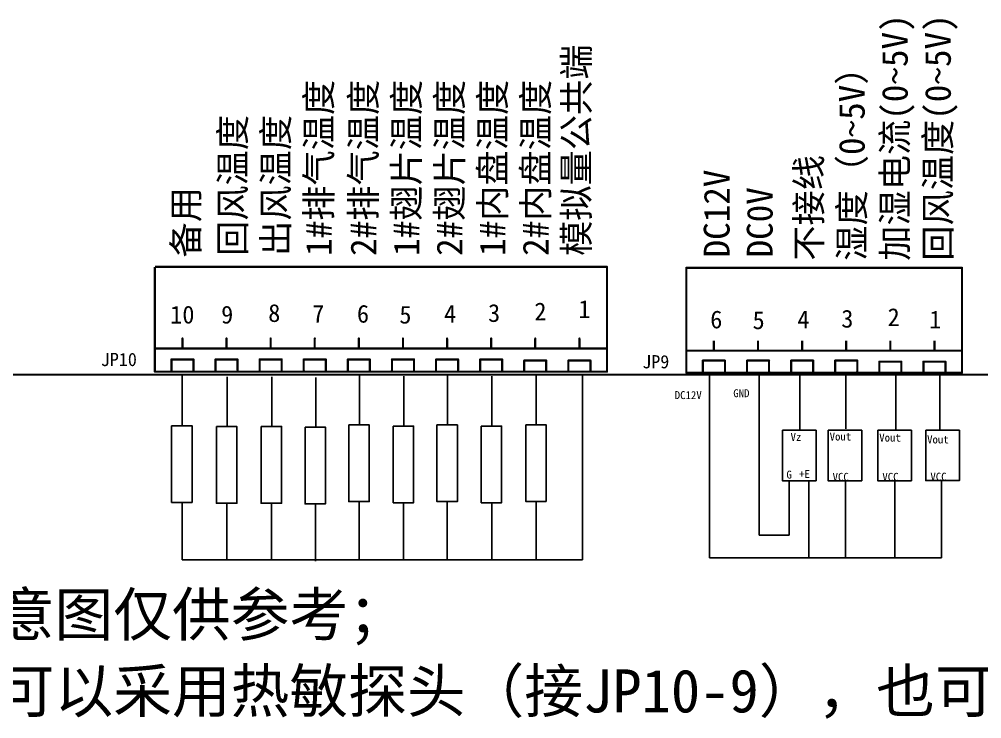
# Model space of a CAD drawing. Header units: millimetres. Extents: x -277 to 107, y 1682 to 1883.
# Drawn here: x -165.6 to -53.8, y 1681.7 to 1763 of the extents above; entities that cross this region are included whole.
import ezdxf

# ---------------------------------------------------------------- set-up
doc = ezdxf.new("R2010")
doc.units = ezdxf.units.MM
doc.linetypes.add('ACAD_ISO07W100', pattern=[3, 0, -3])
for name, color, linetype in [('BOTTOMSOLDER', 250, 'Continuous'), ('KEEPOUTLAYER', 250, 'Continuous'), ('TOPOVERLAY', 250, 'Continuous')]:
    doc.layers.add(name, color=color, linetype=linetype)
doc.styles.get("Standard").update_dxf_attribs({"font": ''})
doc.styles.add('宋体', font='')
doc.styles.get('Standard').set_extended_font_data('SimSun')
doc.styles.get('宋体').set_extended_font_data('SimSun')

msp = doc.modelspace()

# ---------------------------------------------------------------- linework, layer by layer
at = {"layer": 'BOTTOMSOLDER', "color": 0, "linetype": 'Continuous'}
for p, q in [((-146.66, 1721.55), (-146.66, 1715.77)), ((-141.44, 1721.45), (-141.44, 1715.67)), ((-136.26, 1721.46), (-136.26, 1715.68)), ((-126.07, 1721.64), (-126.07, 1715.86)), ((-120.92, 1721.51), (-120.92, 1715.73)), ((-115.84, 1721.64), (-115.84, 1715.86)), ((-110.69, 1721.51), (-110.69, 1715.73)), ((-105.53, 1721.66), (-105.53, 1715.87)), ((-100.16, 1700.2), (-100.16, 1721.7)), ((-85.43, 1700.42), (-85.43, 1721.7)), ((-79.64, 1703.06), (-79.64, 1721.7)), ((-74.94, 1715.24), (-74.94, 1721.68)), ((-69.57, 1715.39), (-69.57, 1721.83)), ((-63.76, 1715.24), (-63.76, 1721.68)), ((-58.67, 1715.33), (-58.67, 1721.78)), ((-56.38, 1721.7), (-56.38, 1721.7)), ((-131.15, 1721.38), (-131.15, 1715.6)), ((-126.07, 1715.86), (-126.07, 1715.86)), ((-115.84, 1715.86), (-115.84, 1715.86)), ((-105.53, 1715.87), (-105.53, 1715.87)), ((-146.66, 1715.77), (-146.66, 1715.77)), ((-141.44, 1715.67), (-141.44, 1715.67)), ((-136.26, 1715.68), (-136.26, 1715.68)), ((-131.15, 1715.6), (-131.15, 1715.6)), ((-120.92, 1715.73), (-120.92, 1715.73)), ((-110.69, 1715.73), (-110.69, 1715.73)), ((-76.17, 1709.37), (-76.17, 1703.06)), ((-73.86, 1700.42), (-73.86, 1709.37)), ((-69.62, 1709.3), (-69.62, 1700.35)), ((-63.9, 1709.51), (-63.9, 1700.55)), ((-58.48, 1700.42), (-58.48, 1709.39)), ((-126.09, 1706.91), (-126.09, 1700.29)), ((-115.86, 1706.91), (-115.86, 1700.29)), ((-105.55, 1706.93), (-105.55, 1700.3)), ((-146.67, 1706.82), (-146.67, 1700.2)), ((-141.46, 1706.72), (-141.46, 1700.1)), ((-136.28, 1706.73), (-136.28, 1700.11)), ((-131.17, 1706.65), (-131.17, 1700.03)), ((-120.94, 1706.78), (-120.94, 1700.16)), ((-110.71, 1706.78), (-110.71, 1700.16)), ((-76.17, 1703.06), (-79.64, 1703.06)), ((-146.67, 1700.2), (-100.16, 1700.2)), ((-73.86, 1700.42), (-85.43, 1700.42)), ((-73.86, 1700.42), (-58.48, 1700.42)), ((-61.96, 1700.42), (-61.96, 1700.42))]:
    msp.add_line(p, q, dxfattribs=at)
for points in [[(-127.3, 1715.86), (-124.92, 1715.86), (-124.92, 1706.95), (-127.3, 1706.95)], [(-117.07, 1715.86), (-114.69, 1715.86), (-114.69, 1706.95), (-117.07, 1706.95)], [(-106.76, 1715.87), (-104.39, 1715.87), (-104.39, 1706.97), (-106.76, 1706.97)], [(-147.89, 1715.77), (-145.51, 1715.77), (-145.51, 1706.86), (-147.89, 1706.86)], [(-142.67, 1715.67), (-140.3, 1715.67), (-140.3, 1706.76), (-142.67, 1706.76)], [(-137.49, 1715.68), (-135.11, 1715.68), (-135.11, 1706.77), (-137.49, 1706.77)], [(-132.38, 1715.6), (-130.01, 1715.6), (-130.01, 1706.69), (-132.38, 1706.69)], [(-122.15, 1715.73), (-119.78, 1715.73), (-119.78, 1706.82), (-122.15, 1706.82)], [(-111.92, 1715.73), (-109.55, 1715.73), (-109.55, 1706.82), (-111.92, 1706.82)], [(-76.95, 1715.24), (-73.04, 1715.24), (-73.04, 1709.37), (-76.95, 1709.37)], [(-71.65, 1715.24), (-67.74, 1715.24), (-67.74, 1709.37), (-71.65, 1709.37)], [(-65.87, 1715.24), (-61.96, 1715.24), (-61.96, 1709.37), (-65.87, 1709.37)], [(-60.29, 1715.25), (-56.38, 1715.25), (-56.38, 1709.39), (-60.29, 1709.39)]]:
    msp.add_lwpolyline(points, close=True, dxfattribs=at)
at = {"layer": 'KEEPOUTLAYER', "color": 0, "const_width": 0.256}
msp.add_lwpolyline([(-211.9, 1721.7), (82.53, 1721.7)], dxfattribs=at)
at = {"layer": 'TOPOVERLAY', "color": 0, "const_width": 0.256}
for points in [[(-149.82, 1722.05), (-149.82, 1734.21)], [(-149.82, 1734.21), (-97.32, 1734.21)], [(-97.32, 1722.05), (-97.32, 1734.21)], [(-88.1, 1734.09), (-56.09, 1734.09)], [(-88.1, 1721.92), (-88.1, 1734.09)], [(-56.09, 1721.92), (-56.09, 1734.09)], [(-146.62, 1724.74), (-146.62, 1725.89)], [(-141.5, 1724.74), (-141.5, 1725.89)], [(-136.38, 1724.74), (-136.38, 1725.89)], [(-131.26, 1724.74), (-131.26, 1725.89)], [(-126.13, 1724.74), (-126.13, 1725.89)], [(-121.01, 1724.74), (-121.01, 1725.89)], [(-115.89, 1724.74), (-115.89, 1725.89)], [(-110.77, 1724.74), (-110.77, 1725.89)], [(-105.65, 1724.74), (-105.65, 1725.89)], [(-100.52, 1724.74), (-100.52, 1725.89)], [(-149.82, 1724.74), (-117.81, 1724.74)], [(-119.09, 1724.74), (-97.32, 1724.74)], [(-84.9, 1724.48), (-84.9, 1725.64)], [(-79.78, 1724.48), (-79.78, 1725.64)], [(-74.66, 1724.48), (-74.66, 1725.64)], [(-69.53, 1724.48), (-69.53, 1725.64)], [(-64.41, 1724.48), (-64.41, 1725.64)], [(-59.29, 1724.48), (-59.29, 1725.64)], [(-88.1, 1724.48), (-76.71, 1724.48)], [(-77.86, 1724.48), (-56.09, 1724.48)], [(-147.9, 1722.18), (-147.9, 1723.46)], [(-147.9, 1723.46), (-145.34, 1723.46)], [(-145.34, 1722.18), (-145.34, 1723.46)], [(-142.78, 1723.46), (-140.22, 1723.46)], [(-142.78, 1722.18), (-142.78, 1723.46)], [(-140.22, 1722.18), (-140.22, 1723.46)], [(-137.66, 1722.18), (-137.66, 1723.46)], [(-137.66, 1723.46), (-135.1, 1723.46)], [(-135.1, 1722.18), (-135.1, 1723.46)], [(-132.54, 1723.46), (-129.98, 1723.46)], [(-132.54, 1722.18), (-132.54, 1723.46)], [(-129.98, 1722.18), (-129.98, 1723.46)], [(-127.42, 1723.46), (-124.85, 1723.46)], [(-127.42, 1722.18), (-127.42, 1723.46)], [(-124.85, 1722.18), (-124.85, 1723.46)], [(-122.29, 1723.46), (-119.73, 1723.46)], [(-122.29, 1722.18), (-122.29, 1723.46)], [(-119.73, 1722.18), (-119.73, 1723.46)], [(-117.17, 1723.46), (-114.61, 1723.46)], [(-117.17, 1722.18), (-117.17, 1723.46)], [(-114.61, 1722.18), (-114.61, 1723.46)], [(-112.05, 1722.18), (-112.05, 1723.46)], [(-112.05, 1723.46), (-109.49, 1723.46)], [(-109.49, 1722.18), (-109.49, 1723.46)], [(-106.93, 1722.05), (-106.93, 1723.33)], [(-106.93, 1723.33), (-104.37, 1723.33)], [(-104.37, 1722.05), (-104.37, 1723.33)], [(-101.8, 1723.33), (-99.24, 1723.33)], [(-101.8, 1722.05), (-101.8, 1723.33)], [(-99.24, 1722.05), (-99.24, 1723.33)], [(-86.18, 1722.05), (-86.18, 1723.33)], [(-86.18, 1723.33), (-83.62, 1723.33)], [(-83.62, 1722.05), (-83.62, 1723.33)], [(-81.06, 1722.05), (-81.06, 1723.33)], [(-81.06, 1723.33), (-78.5, 1723.33)], [(-78.5, 1722.05), (-78.5, 1723.33)], [(-75.94, 1722.05), (-75.94, 1723.33)], [(-75.94, 1723.33), (-73.38, 1723.33)], [(-73.38, 1722.05), (-73.38, 1723.33)], [(-70.81, 1723.33), (-68.25, 1723.33)], [(-70.81, 1722.05), (-70.81, 1723.33)], [(-68.25, 1722.05), (-68.25, 1723.33)], [(-65.69, 1723.2), (-63.13, 1723.2)], [(-65.69, 1721.92), (-65.69, 1723.2)], [(-63.13, 1721.92), (-63.13, 1723.2)], [(-60.57, 1721.92), (-60.57, 1723.2)], [(-60.57, 1723.2), (-58.01, 1723.2)], [(-58.01, 1721.92), (-58.01, 1723.2)], [(-149.82, 1722.05), (-97.32, 1722.05)], [(-88.1, 1721.92), (-56.09, 1721.92)]]:
    msp.add_lwpolyline(points, dxfattribs=at)
at = {"layer": 'TOPOVERLAY', "color": 0, "const_width": 0.128}
for points in [[(-97.39, 1734.21, 1), (-97.26, 1734.21, 1)], [(-97.39, 1734.21, 1), (-97.26, 1734.21, 1)], [(-88.17, 1734.09, 1), (-88.04, 1734.09, 1)], [(-88.17, 1734.09, 1), (-88.04, 1734.09, 1)], [(-56.15, 1734.09, 1), (-56.02, 1734.09, 1)], [(-56.15, 1734.09, 1), (-56.02, 1734.09, 1)], [(-146.69, 1725.89, 1), (-146.56, 1725.89, 1)], [(-141.57, 1725.89, 1), (-141.44, 1725.89, 1)], [(-136.44, 1725.89, 1), (-136.31, 1725.89, 1)], [(-131.32, 1725.89, 1), (-131.19, 1725.89, 1)], [(-126.2, 1725.89, 1), (-126.07, 1725.89, 1)], [(-121.08, 1725.89, 1), (-120.95, 1725.89, 1)], [(-115.95, 1725.89, 1), (-115.83, 1725.89, 1)], [(-110.83, 1725.89, 1), (-110.7, 1725.89, 1)], [(-105.71, 1725.89, 1), (-105.58, 1725.89, 1)], [(-100.59, 1725.89, 1), (-100.46, 1725.89, 1)], [(-149.89, 1724.74, 1), (-149.76, 1724.74, 1)], [(-146.69, 1724.74, 1), (-146.56, 1724.74, 1)], [(-141.57, 1724.74, 1), (-141.44, 1724.74, 1)], [(-136.44, 1724.74, 1), (-136.31, 1724.74, 1)], [(-131.32, 1724.74, 1), (-131.19, 1724.74, 1)], [(-126.2, 1724.74, 1), (-126.07, 1724.74, 1)], [(-121.08, 1724.74, 1), (-120.95, 1724.74, 1)], [(-119.16, 1724.74, 1), (-119.03, 1724.74, 1)], [(-117.88, 1724.74, 1), (-117.75, 1724.74, 1)], [(-115.95, 1724.74, 1), (-115.83, 1724.74, 1)], [(-110.83, 1724.74, 1), (-110.7, 1724.74, 1)], [(-105.71, 1724.74, 1), (-105.58, 1724.74, 1)], [(-100.59, 1724.74, 1), (-100.46, 1724.74, 1)], [(-97.39, 1724.74, 1), (-97.26, 1724.74, 1)], [(-88.17, 1724.48, 1), (-88.04, 1724.48, 1)], [(-84.96, 1724.48, 1), (-84.84, 1724.48, 1)], [(-79.84, 1724.48, 1), (-79.71, 1724.48, 1)], [(-77.92, 1724.48, 1), (-77.79, 1724.48, 1)], [(-76.77, 1724.48, 1), (-76.64, 1724.48, 1)], [(-74.72, 1724.48, 1), (-74.59, 1724.48, 1)], [(-69.6, 1724.48, 1), (-69.47, 1724.48, 1)], [(-64.48, 1724.48, 1), (-64.35, 1724.48, 1)], [(-59.35, 1724.48, 1), (-59.23, 1724.48, 1)], [(-56.15, 1724.48, 1), (-56.02, 1724.48, 1)], [(-147.97, 1723.46, 1), (-147.84, 1723.46, 1)], [(-147.97, 1723.46, 1), (-147.84, 1723.46, 1)], [(-145.41, 1723.46, 1), (-145.28, 1723.46, 1)], [(-145.41, 1723.46, 1), (-145.28, 1723.46, 1)], [(-142.85, 1723.46, 1), (-142.72, 1723.46, 1)], [(-142.85, 1723.46, 1), (-142.72, 1723.46, 1)], [(-140.28, 1723.46, 1), (-140.16, 1723.46, 1)], [(-140.28, 1723.46, 1), (-140.16, 1723.46, 1)], [(-137.72, 1723.46, 1), (-137.6, 1723.46, 1)], [(-137.72, 1723.46, 1), (-137.6, 1723.46, 1)], [(-135.16, 1723.46, 1), (-135.03, 1723.46, 1)], [(-135.16, 1723.46, 1), (-135.03, 1723.46, 1)], [(-132.6, 1723.46, 1), (-132.47, 1723.46, 1)], [(-132.6, 1723.46, 1), (-132.47, 1723.46, 1)], [(-130.04, 1723.46, 1), (-129.91, 1723.46, 1)], [(-130.04, 1723.46, 1), (-129.91, 1723.46, 1)], [(-127.48, 1723.46, 1), (-127.35, 1723.46, 1)], [(-127.48, 1723.46, 1), (-127.35, 1723.46, 1)], [(-124.92, 1723.46, 1), (-124.79, 1723.46, 1)], [(-124.92, 1723.46, 1), (-124.79, 1723.46, 1)], [(-122.36, 1723.46, 1), (-122.23, 1723.46, 1)], [(-122.36, 1723.46, 1), (-122.23, 1723.46, 1)], [(-119.8, 1723.46, 1), (-119.67, 1723.46, 1)], [(-119.8, 1723.46, 1), (-119.67, 1723.46, 1)], [(-117.23, 1723.46, 1), (-117.11, 1723.46, 1)], [(-117.23, 1723.46, 1), (-117.11, 1723.46, 1)], [(-114.67, 1723.46, 1), (-114.55, 1723.46, 1)], [(-114.67, 1723.46, 1), (-114.55, 1723.46, 1)], [(-112.11, 1723.46, 1), (-111.98, 1723.46, 1)], [(-112.11, 1723.46, 1), (-111.98, 1723.46, 1)], [(-109.55, 1723.46, 1), (-109.42, 1723.46, 1)], [(-109.55, 1723.46, 1), (-109.42, 1723.46, 1)], [(-106.99, 1723.33, 1), (-106.86, 1723.33, 1)], [(-106.99, 1723.33, 1), (-106.86, 1723.33, 1)], [(-104.43, 1723.33, 1), (-104.3, 1723.33, 1)], [(-104.43, 1723.33, 1), (-104.3, 1723.33, 1)], [(-101.87, 1723.33, 1), (-101.74, 1723.33, 1)], [(-101.87, 1723.33, 1), (-101.74, 1723.33, 1)], [(-99.31, 1723.33, 1), (-99.18, 1723.33, 1)], [(-99.31, 1723.33, 1), (-99.18, 1723.33, 1)], [(-86.25, 1723.33, 1), (-86.12, 1723.33, 1)], [(-86.25, 1723.33, 1), (-86.12, 1723.33, 1)], [(-83.68, 1723.33, 1), (-83.56, 1723.33, 1)], [(-83.68, 1723.33, 1), (-83.56, 1723.33, 1)], [(-81.12, 1723.33, 1), (-81, 1723.33, 1)], [(-81.12, 1723.33, 1), (-81, 1723.33, 1)], [(-78.56, 1723.33, 1), (-78.43, 1723.33, 1)], [(-78.56, 1723.33, 1), (-78.43, 1723.33, 1)], [(-76, 1723.33, 1), (-75.87, 1723.33, 1)], [(-76, 1723.33, 1), (-75.87, 1723.33, 1)], [(-73.44, 1723.33, 1), (-73.31, 1723.33, 1)], [(-73.44, 1723.33, 1), (-73.31, 1723.33, 1)], [(-70.88, 1723.33, 1), (-70.75, 1723.33, 1)], [(-70.88, 1723.33, 1), (-70.75, 1723.33, 1)], [(-68.32, 1723.33, 1), (-68.19, 1723.33, 1)], [(-68.32, 1723.33, 1), (-68.19, 1723.33, 1)], [(-65.76, 1723.2, 1), (-65.63, 1723.2, 1)], [(-65.76, 1723.2, 1), (-65.63, 1723.2, 1)], [(-63.2, 1723.2, 1), (-63.07, 1723.2, 1)], [(-63.2, 1723.2, 1), (-63.07, 1723.2, 1)], [(-60.63, 1723.2, 1), (-60.51, 1723.2, 1)], [(-60.63, 1723.2, 1), (-60.51, 1723.2, 1)], [(-58.07, 1723.2, 1), (-57.95, 1723.2, 1)], [(-58.07, 1723.2, 1), (-57.95, 1723.2, 1)], [(-149.89, 1722.05, 1), (-149.76, 1722.05, 1)], [(-149.89, 1722.05, 1), (-149.76, 1722.05, 1)], [(-147.97, 1722.18, 1), (-147.84, 1722.18, 1)], [(-145.41, 1722.18, 1), (-145.28, 1722.18, 1)], [(-142.85, 1722.18, 1), (-142.72, 1722.18, 1)], [(-140.28, 1722.18, 1), (-140.16, 1722.18, 1)], [(-137.72, 1722.18, 1), (-137.6, 1722.18, 1)], [(-135.16, 1722.18, 1), (-135.03, 1722.18, 1)], [(-132.6, 1722.18, 1), (-132.47, 1722.18, 1)], [(-130.04, 1722.18, 1), (-129.91, 1722.18, 1)], [(-127.48, 1722.18, 1), (-127.35, 1722.18, 1)], [(-124.92, 1722.18, 1), (-124.79, 1722.18, 1)], [(-122.36, 1722.18, 1), (-122.23, 1722.18, 1)], [(-119.8, 1722.18, 1), (-119.67, 1722.18, 1)], [(-117.23, 1722.18, 1), (-117.11, 1722.18, 1)], [(-114.67, 1722.18, 1), (-114.55, 1722.18, 1)], [(-112.11, 1722.18, 1), (-111.98, 1722.18, 1)], [(-109.55, 1722.18, 1), (-109.42, 1722.18, 1)], [(-106.99, 1722.05, 1), (-106.86, 1722.05, 1)], [(-104.43, 1722.05, 1), (-104.3, 1722.05, 1)], [(-101.87, 1722.05, 1), (-101.74, 1722.05, 1)], [(-99.31, 1722.05, 1), (-99.18, 1722.05, 1)], [(-97.39, 1722.05, 1), (-97.26, 1722.05, 1)], [(-97.39, 1722.05, 1), (-97.26, 1722.05, 1)], [(-88.17, 1721.92, 1), (-88.04, 1721.92, 1)], [(-88.17, 1721.92, 1), (-88.04, 1721.92, 1)], [(-86.25, 1722.05, 1), (-86.12, 1722.05, 1)], [(-83.68, 1722.05, 1), (-83.56, 1722.05, 1)], [(-81.12, 1722.05, 1), (-81, 1722.05, 1)], [(-78.56, 1722.05, 1), (-78.43, 1722.05, 1)], [(-76, 1722.05, 1), (-75.87, 1722.05, 1)], [(-73.44, 1722.05, 1), (-73.31, 1722.05, 1)], [(-70.88, 1722.05, 1), (-70.75, 1722.05, 1)], [(-68.32, 1722.05, 1), (-68.19, 1722.05, 1)], [(-65.76, 1721.92, 1), (-65.63, 1721.92, 1)], [(-63.2, 1721.92, 1), (-63.07, 1721.92, 1)], [(-60.63, 1721.92, 1), (-60.51, 1721.92, 1)], [(-58.07, 1721.92, 1), (-57.95, 1721.92, 1)], [(-56.15, 1721.92, 1), (-56.02, 1721.92, 1)], [(-56.15, 1721.92, 1), (-56.02, 1721.92, 1)]]:
    msp.add_lwpolyline(points, format="xyb", close=True, dxfattribs=at)

# ---------------------------------------------------------------- texts
at = {"linetype": 'ACAD_ISO07W100'}
for s, p in [('加湿电流(0~5V)', (-62.39, 1734.92)), ('回风温度(0~5V)', (-57.39, 1734.92)), ('模拟量公共端', (-99.39, 1735.48)), ('湿度（0~5V）', (-67.39, 1734.92)), ('1#排气温度', (-129.29, 1735.48)), ('2#排气温度', (-124.11, 1735.48)), ('1#翅片温度', (-119.11, 1735.48)), ('2#翅片温度', (-114.11, 1735.48)), ('1#内盘温度', (-109.11, 1735.48)), ('2#内盘温度', (-104.11, 1735.48)), ('回风温度', (-139.29, 1735.48)), ('出风温度', (-134.29, 1735.48)), ('不接线', (-72.39, 1734.92)), ('DC12V', (-83.08, 1735.3)), ('备用', (-144.73, 1735.3)), ('DC0V', (-78.08, 1735.3))]:
    msp.add_text(s, height=3, rotation=90, dxfattribs=at).set_placement(p)
at = {"color": 0, "style": '宋体'}
for s, p in [('1、此电气连接示意图仅供参考；', (-219.44, 1691.36)), ('2、回风温度探头可以采用热敏探头（接JP10-9），也可以采用温度变送器（接JP9-1）。', (-219.44, 1682.48))]:
    msp.add_text(s, height=5, dxfattribs=at).set_placement(p)
at = {"layer": 'TOPOVERLAY', "color": 0}
for s, height, p in [('10', 2.074, (-148.05, 1727.63)), ('9', 2.07, (-142.13, 1727.63)), ('8', 2.07, (-136.66, 1727.82)), ('7', 2.07, (-131.55, 1727.73)), ('6', 2.07, (-126.36, 1727.73)), ('5', 2.07, (-121.43, 1727.63)), ('4', 2.07, (-116.24, 1727.73)), ('3', 2.07, (-111.13, 1727.82)), ('2', 2.07, (-105.75, 1728)), ('1 ', 2.074, (-100.65, 1728.27)), ('2', 2.07, (-64.73, 1727.34)), ('6', 2.07, (-85.33, 1727.07)), ('5', 2.07, (-80.41, 1726.98)), ('4', 2.07, (-75.21, 1727.07)), ('3', 2.07, (-70.11, 1727.16)), ('1 ', 2.074, (-59.9, 1727.06)), ('JP10', 1.537, (-156.1, 1722.69)), ('JP9', 1.537, (-93.22, 1722.43)), ('DC12V', 0.922, (-89.45, 1718.86)), ('GND', 0.922, (-82.65, 1719.08)), ('Vz', 0.922, (-76, 1714.01)), ('Vout', 0.922, (-71.46, 1714.05)), ('Vout', 0.922, (-65.7, 1713.92)), ('Vout', 0.922, (-60.14, 1713.71)), ('G', 0.922, (-76.48, 1709.63)), ('+E', 0.922, (-75, 1709.7)), ('VCC', 0.922, (-71.12, 1709.37)), ('VCC', 0.922, (-65.34, 1709.37)), ('VCC', 0.922, (-59.76, 1709.39))]:
    msp.add_text(s, height=height, dxfattribs=at).set_placement(p)

doc.saveas('drawing.dxf')
